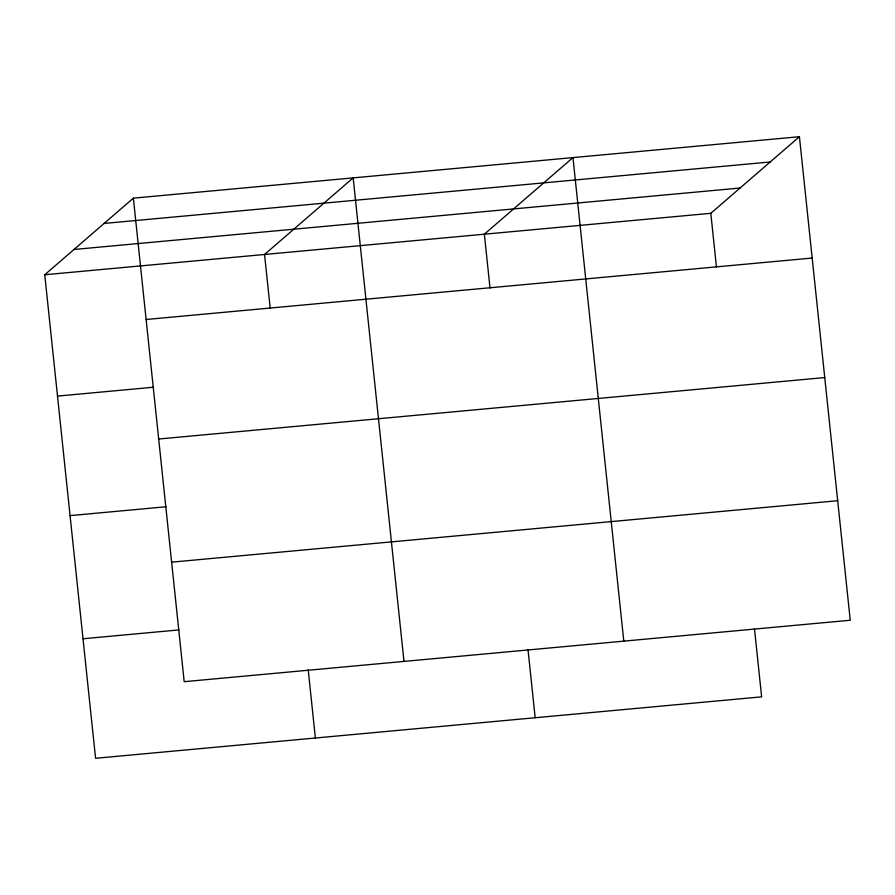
<?xml version="1.0" encoding="UTF-8"?>
<svg xmlns="http://www.w3.org/2000/svg" width="895" height="895" viewBox="0 0 895 895"><rect width="100%" height="100%" fill="white"/><g stroke="black" fill="none" stroke-linecap="round" stroke-linejoin="round"><path stroke-width="1.34" d="M754.474 628.737L761.634 696.847L95.575 758.289L44.75 274.754L133.366 198.153L799.425 136.711L850.25 620.246L184.191 681.688L133.366 198.153M44.75 274.754L710.809 213.312L799.425 136.711M104.122 223.437L770.181 161.984M73.994 249.481L740.053 188.028M146.12 319.493L812.179 258.04M57.504 396.093L153.492 387.233M158.683 439.02L824.742 377.567M70.067 515.621L166.056 506.76M171.627 562.161L837.686 500.719M83.011 638.761L179 629.912M710.809 213.312L716.459 267.079M623.793 641.133L572.968 157.598L484.352 234.199L490.001 287.977M528.016 649.636L535.165 717.734M403.992 661.416L353.167 177.881L264.551 254.482L270.2 308.249M308.216 669.907L315.376 738.017"/></g></svg>
